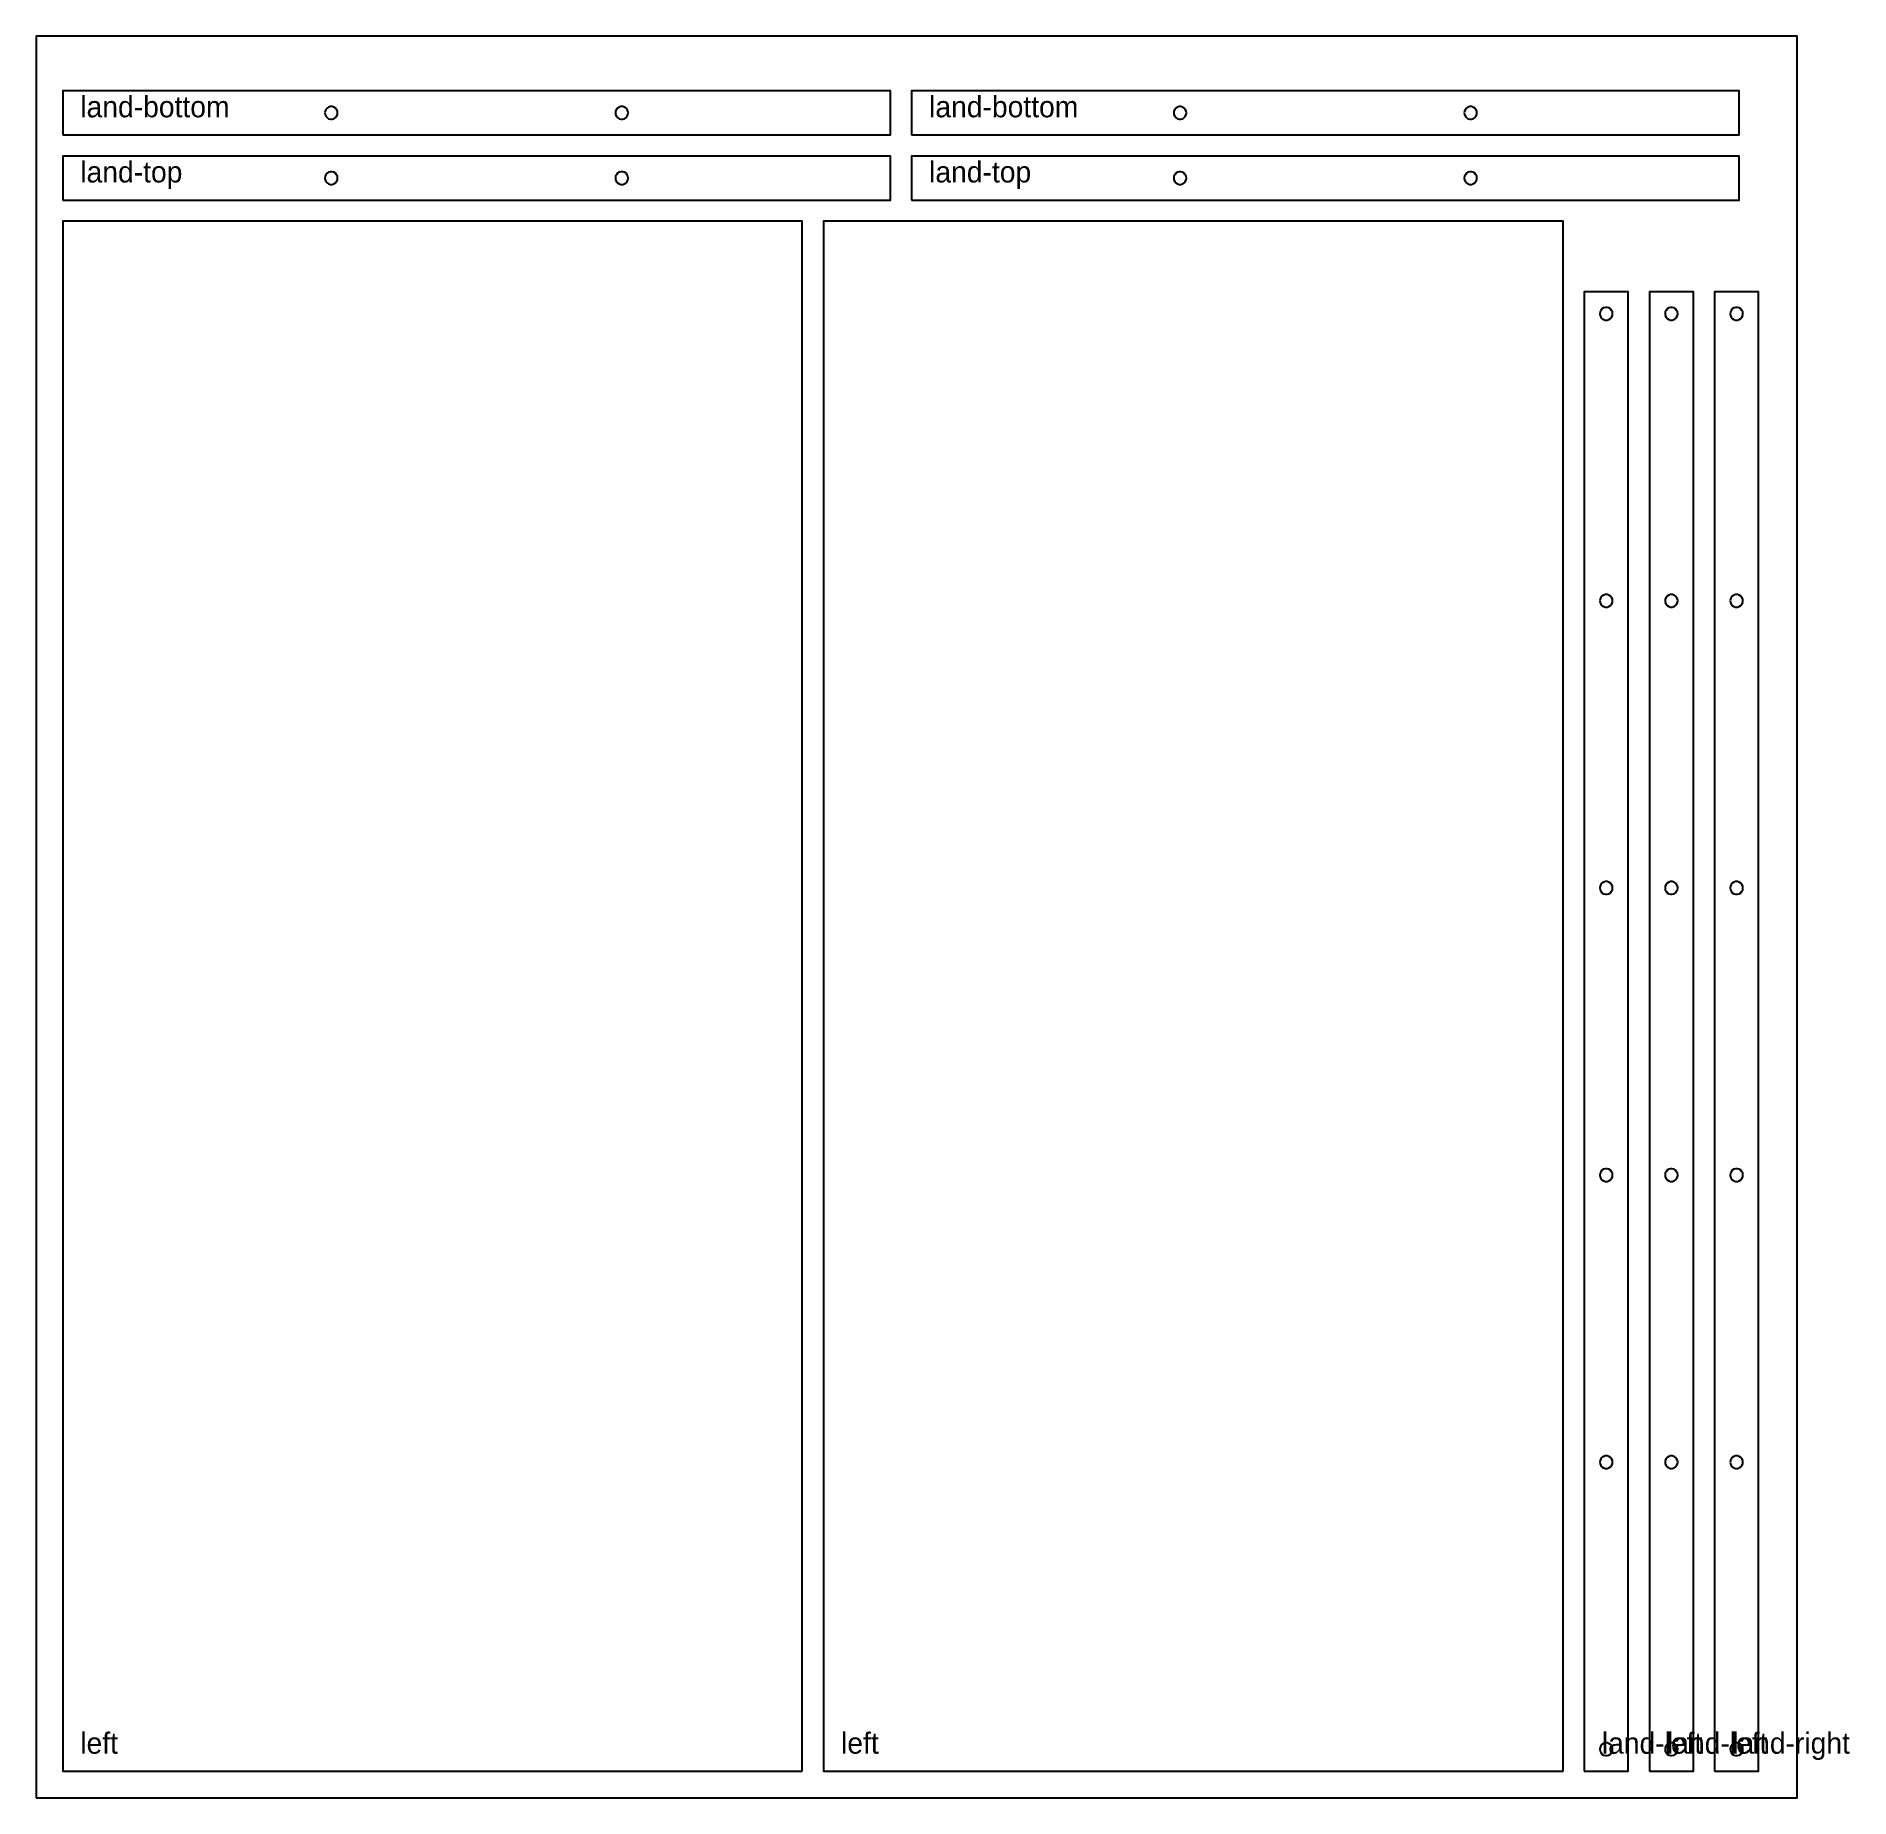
# Model space of a CAD drawing. Header units: millimetres. Extents: x 0 to 1030, y 0 to 1000.
import ezdxf

# ---------------------------------------------------------------- set-up
doc = ezdxf.new("R2010")
doc.units = ezdxf.units.MM
doc.layers.add('CUT_OUTSIDE', color=1, linetype='Continuous')
doc.layers.add('POCKET_12MM', color=3, linetype='Continuous')

msp = doc.modelspace()

# ---------------------------------------------------------------- linework, layer by layer
at = {"layer": 'CUT_OUTSIDE'}
for points in [[(15, 944), (485, 944), (485, 969), (15, 969), (15, 944)], [(497, 944), (967, 944), (967, 969), (497, 969), (497, 944)], [(15, 907), (485, 907), (485, 932), (15, 932), (15, 907)], [(497, 907), (967, 907), (967, 932), (497, 932), (497, 907)], [(435, 15), (435, 895), (15, 895), (15, 15), (435, 15)], [(867, 15), (867, 895), (447, 895), (447, 15), (867, 15)], [(879, 15), (904, 15), (904, 855), (879, 855), (879, 15)], [(916, 15), (941, 15), (941, 855), (916, 855), (916, 15)], [(953, 15), (978, 15), (978, 855), (953, 855), (953, 15)]]:
    msp.add_lwpolyline(points, close=True, dxfattribs=at)
at = {"layer": 'POCKET_12MM'}
for points in [[(163.9, 956.5), (164, 955.5), (164.5, 954.6), (165.1, 953.8), (166, 953.2), (167, 952.9), (168, 952.9), (169, 953.2), (169.9, 953.8), (170.5, 954.6), (171, 955.5), (171.1, 956.5), (171, 957.5), (170.5, 958.4), (169.9, 959.2), (169, 959.8), (168, 960.1), (167, 960.1), (166, 959.8), (165.1, 959.2), (164.5, 958.4), (164, 957.5), (163.9, 956.5)], [(328.9, 956.5), (329, 955.5), (329.5, 954.6), (330.1, 953.8), (331, 953.2), (332, 952.9), (333, 952.9), (334, 953.2), (334.9, 953.8), (335.5, 954.6), (336, 955.5), (336.1, 956.5), (336, 957.5), (335.5, 958.4), (334.9, 959.2), (334, 959.8), (333, 960.1), (332, 960.1), (331, 959.8), (330.1, 959.2), (329.5, 958.4), (329, 957.5), (328.9, 956.5)], [(645.9, 956.5), (646, 955.5), (646.5, 954.6), (647.1, 953.8), (648, 953.2), (649, 952.9), (650, 952.9), (651, 953.2), (651.9, 953.8), (652.5, 954.6), (653, 955.5), (653.1, 956.5), (653, 957.5), (652.5, 958.4), (651.9, 959.2), (651, 959.8), (650, 960.1), (649, 960.1), (648, 959.8), (647.1, 959.2), (646.5, 958.4), (646, 957.5), (645.9, 956.5)], [(810.9, 956.5), (811, 955.5), (811.5, 954.6), (812.1, 953.8), (813, 953.2), (814, 952.9), (815, 952.9), (816, 953.2), (816.9, 953.8), (817.5, 954.6), (818, 955.5), (818.1, 956.5), (818, 957.5), (817.5, 958.4), (816.9, 959.2), (816, 959.8), (815, 960.1), (814, 960.1), (813, 959.8), (812.1, 959.2), (811.5, 958.4), (811, 957.5), (810.9, 956.5)], [(163.9, 919.5), (164, 918.5), (164.5, 917.6), (165.1, 916.8), (166, 916.2), (167, 915.9), (168, 915.9), (169, 916.2), (169.9, 916.8), (170.5, 917.6), (171, 918.5), (171.1, 919.5), (171, 920.5), (170.5, 921.4), (169.9, 922.2), (169, 922.8), (168, 923.1), (167, 923.1), (166, 922.8), (165.1, 922.2), (164.5, 921.4), (164, 920.5), (163.9, 919.5)], [(328.9, 919.5), (329, 918.5), (329.5, 917.6), (330.1, 916.8), (331, 916.2), (332, 915.9), (333, 915.9), (334, 916.2), (334.9, 916.8), (335.5, 917.6), (336, 918.5), (336.1, 919.5), (336, 920.5), (335.5, 921.4), (334.9, 922.2), (334, 922.8), (333, 923.1), (332, 923.1), (331, 922.8), (330.1, 922.2), (329.5, 921.4), (329, 920.5), (328.9, 919.5)], [(645.9, 919.5), (646, 918.5), (646.5, 917.6), (647.1, 916.8), (648, 916.2), (649, 915.9), (650, 915.9), (651, 916.2), (651.9, 916.8), (652.5, 917.6), (653, 918.5), (653.1, 919.5), (653, 920.5), (652.5, 921.4), (651.9, 922.2), (651, 922.8), (650, 923.1), (649, 923.1), (648, 922.8), (647.1, 922.2), (646.5, 921.4), (646, 920.5), (645.9, 919.5)], [(810.9, 919.5), (811, 918.5), (811.5, 917.6), (812.1, 916.8), (813, 916.2), (814, 915.9), (815, 915.9), (816, 916.2), (816.9, 916.8), (817.5, 917.6), (818, 918.5), (818.1, 919.5), (818, 920.5), (817.5, 921.4), (816.9, 922.2), (816, 922.8), (815, 923.1), (814, 923.1), (813, 922.8), (812.1, 922.2), (811.5, 921.4), (811, 920.5), (810.9, 919.5)], [(887.9, 842.5), (888, 841.5), (888.5, 840.6), (889.1, 839.8), (890, 839.2), (891, 838.9), (892, 838.9), (893, 839.2), (893.9, 839.8), (894.5, 840.6), (895, 841.5), (895.1, 842.5), (895, 843.5), (894.5, 844.4), (893.9, 845.2), (893, 845.8), (892, 846.1), (891, 846.1), (890, 845.8), (889.1, 845.2), (888.5, 844.4), (888, 843.5), (887.9, 842.5)], [(924.9, 842.5), (925, 841.5), (925.5, 840.6), (926.1, 839.8), (927, 839.2), (928, 838.9), (929, 838.9), (930, 839.2), (930.9, 839.8), (931.5, 840.6), (932, 841.5), (932.1, 842.5), (932, 843.5), (931.5, 844.4), (930.9, 845.2), (930, 845.8), (929, 846.1), (928, 846.1), (927, 845.8), (926.1, 845.2), (925.5, 844.4), (925, 843.5), (924.9, 842.5)], [(961.9, 842.5), (962, 841.5), (962.5, 840.6), (963.1, 839.8), (964, 839.2), (965, 838.9), (966, 838.9), (967, 839.2), (967.9, 839.8), (968.5, 840.6), (969, 841.5), (969.1, 842.5), (969, 843.5), (968.5, 844.4), (967.9, 845.2), (967, 845.8), (966, 846.1), (965, 846.1), (964, 845.8), (963.1, 845.2), (962.5, 844.4), (962, 843.5), (961.9, 842.5)], [(887.9, 679.5), (888, 678.5), (888.5, 677.6), (889.1, 676.8), (890, 676.2), (891, 675.9), (892, 675.9), (893, 676.2), (893.9, 676.8), (894.5, 677.6), (895, 678.5), (895.1, 679.5), (895, 680.5), (894.5, 681.4), (893.9, 682.2), (893, 682.8), (892, 683.1), (891, 683.1), (890, 682.8), (889.1, 682.2), (888.5, 681.4), (888, 680.5), (887.9, 679.5)], [(924.9, 679.5), (925, 678.5), (925.5, 677.6), (926.1, 676.8), (927, 676.2), (928, 675.9), (929, 675.9), (930, 676.2), (930.9, 676.8), (931.5, 677.6), (932, 678.5), (932.1, 679.5), (932, 680.5), (931.5, 681.4), (930.9, 682.2), (930, 682.8), (929, 683.1), (928, 683.1), (927, 682.8), (926.1, 682.2), (925.5, 681.4), (925, 680.5), (924.9, 679.5)], [(961.9, 679.5), (962, 678.5), (962.5, 677.6), (963.1, 676.8), (964, 676.2), (965, 675.9), (966, 675.9), (967, 676.2), (967.9, 676.8), (968.5, 677.6), (969, 678.5), (969.1, 679.5), (969, 680.5), (968.5, 681.4), (967.9, 682.2), (967, 682.8), (966, 683.1), (965, 683.1), (964, 682.8), (963.1, 682.2), (962.5, 681.4), (962, 680.5), (961.9, 679.5)], [(887.9, 516.5), (888, 515.5), (888.5, 514.6), (889.1, 513.8), (890, 513.2), (891, 512.9), (892, 512.9), (893, 513.2), (893.9, 513.8), (894.5, 514.6), (895, 515.5), (895.1, 516.5), (895, 517.5), (894.5, 518.4), (893.9, 519.2), (893, 519.8), (892, 520.1), (891, 520.1), (890, 519.8), (889.1, 519.2), (888.5, 518.4), (888, 517.5), (887.9, 516.5)], [(924.9, 516.5), (925, 515.5), (925.5, 514.6), (926.1, 513.8), (927, 513.2), (928, 512.9), (929, 512.9), (930, 513.2), (930.9, 513.8), (931.5, 514.6), (932, 515.5), (932.1, 516.5), (932, 517.5), (931.5, 518.4), (930.9, 519.2), (930, 519.8), (929, 520.1), (928, 520.1), (927, 519.8), (926.1, 519.2), (925.5, 518.4), (925, 517.5), (924.9, 516.5)], [(961.9, 516.5), (962, 515.5), (962.5, 514.6), (963.1, 513.8), (964, 513.2), (965, 512.9), (966, 512.9), (967, 513.2), (967.9, 513.8), (968.5, 514.6), (969, 515.5), (969.1, 516.5), (969, 517.5), (968.5, 518.4), (967.9, 519.2), (967, 519.8), (966, 520.1), (965, 520.1), (964, 519.8), (963.1, 519.2), (962.5, 518.4), (962, 517.5), (961.9, 516.5)], [(887.9, 353.5), (888, 352.5), (888.5, 351.6), (889.1, 350.8), (890, 350.2), (891, 349.9), (892, 349.9), (893, 350.2), (893.9, 350.8), (894.5, 351.6), (895, 352.5), (895.1, 353.5), (895, 354.5), (894.5, 355.4), (893.9, 356.2), (893, 356.8), (892, 357.1), (891, 357.1), (890, 356.8), (889.1, 356.2), (888.5, 355.4), (888, 354.5), (887.9, 353.5)], [(924.9, 353.5), (925, 352.5), (925.5, 351.6), (926.1, 350.8), (927, 350.2), (928, 349.9), (929, 349.9), (930, 350.2), (930.9, 350.8), (931.5, 351.6), (932, 352.5), (932.1, 353.5), (932, 354.5), (931.5, 355.4), (930.9, 356.2), (930, 356.8), (929, 357.1), (928, 357.1), (927, 356.8), (926.1, 356.2), (925.5, 355.4), (925, 354.5), (924.9, 353.5)], [(961.9, 353.5), (962, 352.5), (962.5, 351.6), (963.1, 350.8), (964, 350.2), (965, 349.9), (966, 349.9), (967, 350.2), (967.9, 350.8), (968.5, 351.6), (969, 352.5), (969.1, 353.5), (969, 354.5), (968.5, 355.4), (967.9, 356.2), (967, 356.8), (966, 357.1), (965, 357.1), (964, 356.8), (963.1, 356.2), (962.5, 355.4), (962, 354.5), (961.9, 353.5)], [(887.9, 190.5), (888, 189.5), (888.5, 188.6), (889.1, 187.8), (890, 187.2), (891, 186.9), (892, 186.9), (893, 187.2), (893.9, 187.8), (894.5, 188.6), (895, 189.5), (895.1, 190.5), (895, 191.5), (894.5, 192.4), (893.9, 193.2), (893, 193.8), (892, 194.1), (891, 194.1), (890, 193.8), (889.1, 193.2), (888.5, 192.4), (888, 191.5), (887.9, 190.5)], [(924.9, 190.5), (925, 189.5), (925.5, 188.6), (926.1, 187.8), (927, 187.2), (928, 186.9), (929, 186.9), (930, 187.2), (930.9, 187.8), (931.5, 188.6), (932, 189.5), (932.1, 190.5), (932, 191.5), (931.5, 192.4), (930.9, 193.2), (930, 193.8), (929, 194.1), (928, 194.1), (927, 193.8), (926.1, 193.2), (925.5, 192.4), (925, 191.5), (924.9, 190.5)], [(961.9, 190.5), (962, 189.5), (962.5, 188.6), (963.1, 187.8), (964, 187.2), (965, 186.9), (966, 186.9), (967, 187.2), (967.9, 187.8), (968.5, 188.6), (969, 189.5), (969.1, 190.5), (969, 191.5), (968.5, 192.4), (967.9, 193.2), (967, 193.8), (966, 194.1), (965, 194.1), (964, 193.8), (963.1, 193.2), (962.5, 192.4), (962, 191.5), (961.9, 190.5)], [(887.9, 27.5), (888, 26.5), (888.5, 25.6), (889.1, 24.8), (890, 24.2), (891, 23.9), (892, 23.9), (893, 24.2), (893.9, 24.8), (894.5, 25.6), (895, 26.5), (895.1, 27.5), (895, 28.5), (894.5, 29.4), (893.9, 30.2), (893, 30.8), (892, 31.1), (891, 31.1), (890, 30.8), (889.1, 30.2), (888.5, 29.4), (888, 28.5), (887.9, 27.5)], [(924.9, 27.5), (925, 26.5), (925.5, 25.6), (926.1, 24.8), (927, 24.2), (928, 23.9), (929, 23.9), (930, 24.2), (930.9, 24.8), (931.5, 25.6), (932, 26.5), (932.1, 27.5), (932, 28.5), (931.5, 29.4), (930.9, 30.2), (930, 30.8), (929, 31.1), (928, 31.1), (927, 30.8), (926.1, 30.2), (925.5, 29.4), (925, 28.5), (924.9, 27.5)], [(961.9, 27.5), (962, 26.5), (962.5, 25.6), (963.1, 24.8), (964, 24.2), (965, 23.9), (966, 23.9), (967, 24.2), (967.9, 24.8), (968.5, 25.6), (969, 26.5), (969.1, 27.5), (969, 28.5), (968.5, 29.4), (967.9, 30.2), (967, 30.8), (966, 31.1), (965, 31.1), (964, 30.8), (963.1, 30.2), (962.5, 29.4), (962, 28.5), (961.9, 27.5)]]:
    msp.add_lwpolyline(points, close=True, dxfattribs=at)
at = {"layer": 'SHEET_EDGE'}
msp.add_lwpolyline([(0, 0), (1000, 0), (1000, 1000), (0, 1000)], close=True, dxfattribs=at)

# ---------------------------------------------------------------- texts
at = {"layer": 'NOTES'}
for s, p in [('land-bottom', (25, 954)), ('land-bottom', (507, 954)), ('land-top', (25, 917)), ('land-top', (507, 917)), ('left', (25, 25)), ('left', (457, 25)), ('land-left', (889, 25)), ('land-left', (926, 25)), ('land-right', (963, 25))]:
    msp.add_text(s, height=12, dxfattribs=at).set_placement(p)

doc.saveas('drawing.dxf')
